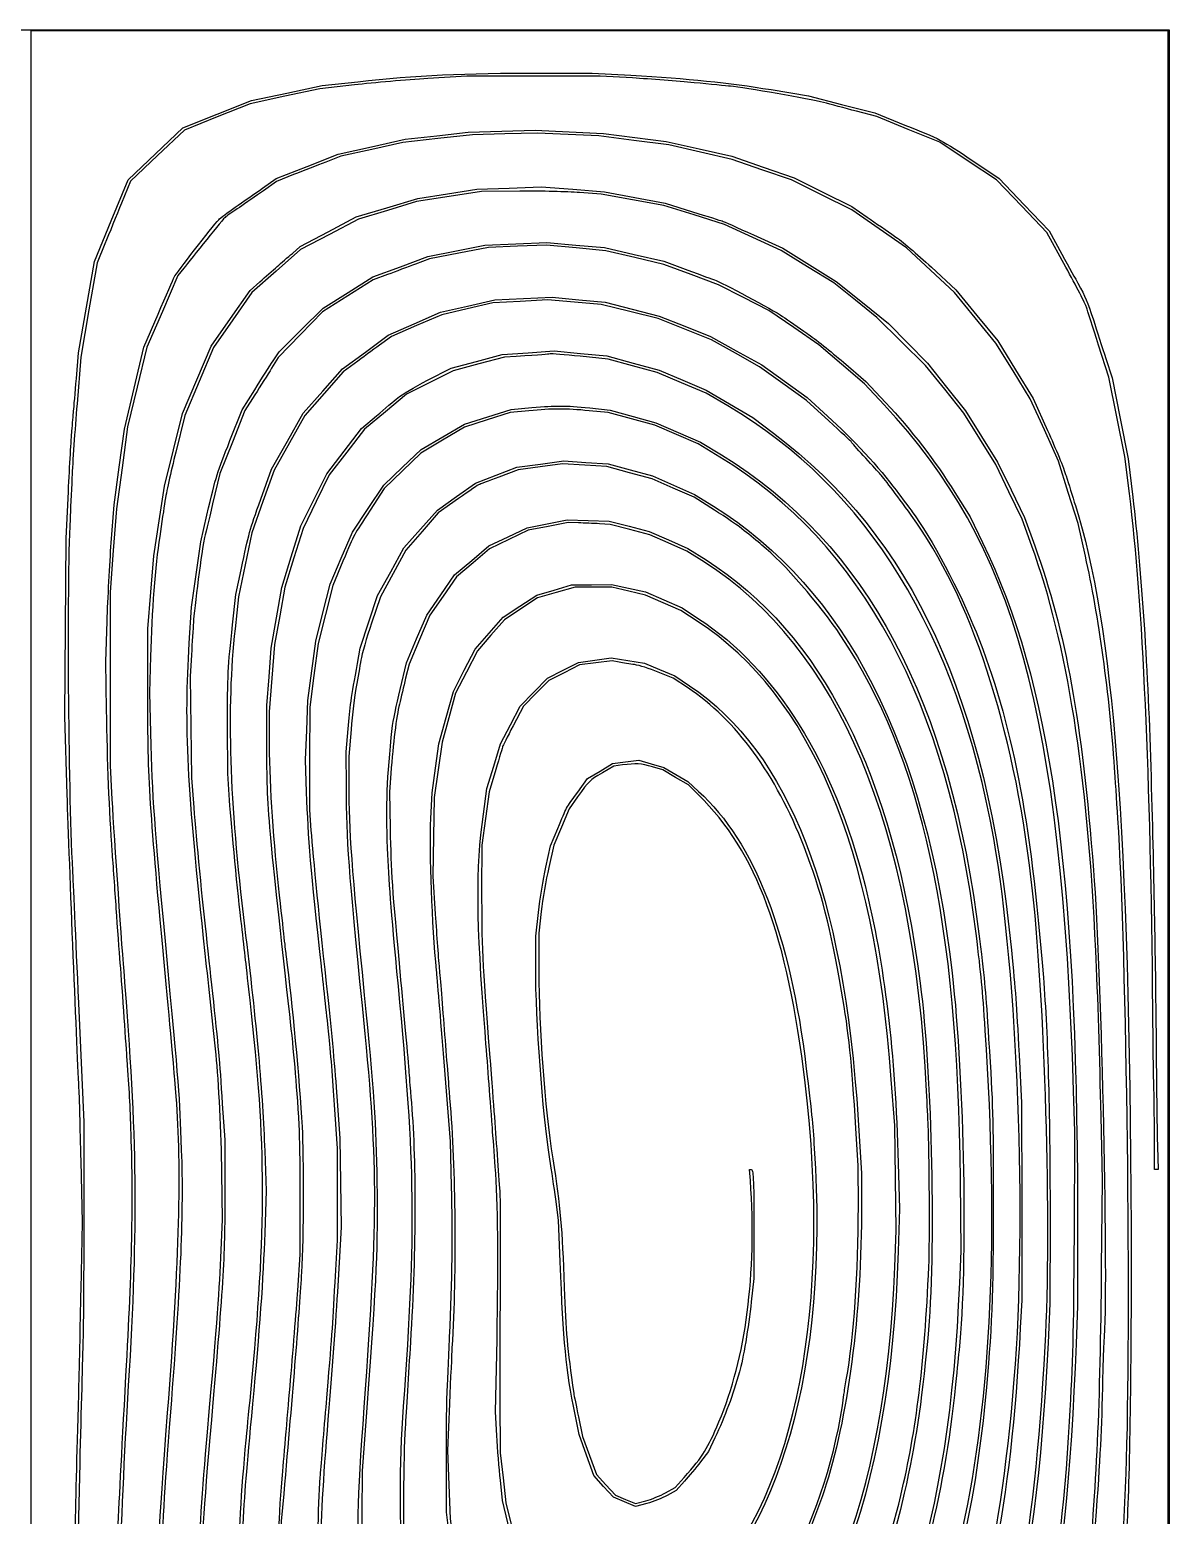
# Model space of a CAD drawing. Header units: millimetres. Extents: x 0 to 590, y -1 to 589.
# Drawn here: x 295.1 to 590.1, y 204.7 to 589.2 of the extents above; entities that cross this region are included whole.
import ezdxf

# ---------------------------------------------------------------- set-up
doc = ezdxf.new("R2010")
doc.units = ezdxf.units.MM
doc.layers.add('Image', color=7, linetype='CONTINUOUS')

msp = doc.modelspace()

# ---------------------------------------------------------------- linework, layer by layer
at = {"layer": 'Image', "color": 7}
for points in [[(0.145482, 294.206687), (0.145482, 589.206674), (295.145481, 589.206674), (590.145441, 589.206674), (590.145441, 294.206687), (590.145441, -0.7933), (295.145481, -0.7933), (0.145482, -0.7933)], [(589.850458, 294.206687), (589.850458, 588.911664), (442.645475, 588.911664), (295.440465, 588.911664), (295.440465, 294.206687), (295.440465, -0.49829), (442.645475, -0.49829), (589.850458, -0.49829)]]:
    msp.add_lwpolyline(points, close=True, dxfattribs=at)
for points in [[(451.200459, 576.71313), (442.792953, 577.21597), (425.535453, 577.199036), (408.277952, 577.182103), (398.247969, 576.564302)], [(427.305462, 577.998898), (440.72796, 577.998898), (450.75797, 577.420678)], [(307.237495, 498.936689), (307.816139, 505.574185), (309.861394, 517.374178), (311.906623, 529.174174), (316.264946, 539.754941), (320.623268, 550.335707), (327.723124, 557.067289), (334.822979, 563.798871), (343.672974, 567.340663), (352.522969, 570.882428), (361.667974, 572.811505), (370.812979, 574.740556), (380.105463, 575.757561)], [(379.220459, 574.926849), (370.222959, 573.907198), (361.225458, 571.984524), (352.227958, 570.061849), (343.704856, 566.632876), (335.181754, 563.203903), (328.217365, 556.618821), (321.252977, 550.033738), (318.925146, 544.324295)], [(487.042954, 573.701643), (496.777954, 572.116736), (505.332964, 569.892807), (513.887949, 567.668878), (521.70546, 564.54452)], [(563.350215, 527.779264), (558.443093, 536.708793), (551.948023, 543.540811), (545.452952, 550.372802), (538.077956, 555.225763), (530.70296, 560.07875), (522.55509, 563.413479), (514.407247, 566.748234), (509.132593, 568.122163)], [(355.389465, 548.178824), (358.971552, 550.663473), (366.97578, 553.826937), (374.980008, 556.990375), (383.663977, 558.915774), (392.347946, 560.841174), (400.515633, 561.763008), (408.683294, 562.684843), (417.330618, 562.938023), (425.977942, 563.191203), (434.827937, 562.77078), (443.677932, 562.35033), (451.790427, 561.297051), (459.902922, 560.243797), (468.421897, 558.339962), (476.940871, 556.436152), (484.973542, 553.668611), (493.006239, 550.901069), (500.497069, 547.154913), (507.987926, 543.408757), (511.902145, 540.716463)], [(568.436406, 452.951395), (566.536327, 461.393066), (564.008895, 469.461021), (561.481463, 477.528977), (557.810157, 485.615934), (554.138852, 493.702887), (549.707134, 500.911883), (545.275416, 508.120879), (539.90665, 514.674238), (534.537884, 521.227596), (528.342877, 526.992605), (522.14787, 532.757638), (515.037775, 537.654493), (507.927654, 542.551375), (500.152, 546.441411), (492.376345, 550.331448), (484.694618, 552.973762), (477.012891, 555.616076), (468.817899, 557.503852), (460.622906, 559.391627), (451.560398, 560.562779), (442.49789, 561.733957), (434.532873, 562.083498), (426.567883, 562.433039), (418.160378, 562.22759), (409.752872, 562.022141), (400.755372, 561.015217), (391.757898, 560.008318), (383.707633, 558.234393), (375.657394, 556.460494), (371.760135, 554.954777)], [(539.576741, 555.074739), (546.090545, 550.709749), (552.556749, 543.91427), (559.022954, 537.118765), (562.352339, 531.081767)], [(363.465236, 551.693734), (359.067596, 549.938435), (355.647751, 547.545703)], [(421.995301, 547.404415), (412.112797, 547.343958), (403.705317, 546.03046), (395.297812, 544.716936), (387.775311, 542.440858), (380.25281, 540.164754), (372.730309, 536.22233), (365.207808, 532.279906), (358.943692, 526.744902), (352.679549, 521.209869), (347.72057, 514.095276), (342.76159, 506.980657), (339.028214, 498.16527), (335.294837, 489.349882), (332.958619, 479.90988)], [(363.136041, 531.329655), (365.194156, 533.11628), (372.435537, 536.933239), (379.676918, 540.750171), (387.634923, 543.142242), (395.592928, 545.534314), (403.262934, 546.730812), (410.93294, 547.927338), (419.23657, 548.225258), (427.540227, 548.523206), (435.756571, 547.906383), (443.972942, 547.289586), (451.790427, 545.809798), (459.607938, 544.330036), (466.687923, 542.101768)], [(554.560095, 455.572384), (552.044675, 462.504882), (548.649647, 469.584881), (545.254646, 476.664882), (541.109816, 483.302381), (536.964986, 489.939877), (532.011378, 496.134884), (527.057769, 502.329891), (520.767777, 508.54408), (514.477811, 514.758269), (508.872798, 519.206391), (503.267786, 523.654513), (496.482811, 527.856708), (489.69781, 532.0589), (482.336837, 535.422574), (474.975864, 538.786275), (467.14433, 541.25452), (459.312795, 543.722765), (451.2003, 545.202103), (443.087805, 546.681441), (437.482792, 547.073157)], [(482.512044, 536.097923), (490.076137, 532.64511), (497.013248, 528.323248), (503.950331, 524.001408), (510.689136, 518.580493), (517.427942, 513.159577), (522.493019, 508.039387), (527.558123, 502.919171), (532.463551, 496.72419), (537.368952, 490.529183), (541.537277, 483.891677), (545.705576, 477.254178), (549.185587, 470.096844), (552.665573, 462.939511), (555.29778, 455.641845)], [(314.58799, 533.747364), (312.578612, 528.879851), (310.486287, 516.675096), (308.393962, 504.470343), (307.393969, 492.33761)], [(358.148381, 503.500381), (359.694315, 505.869169), (365.401086, 511.510932), (371.107857, 517.152695), (377.554483, 521.182114), (384.001109, 525.211536), (391.124486, 527.867635), (398.247863, 530.523761), (405.622859, 532.000321), (412.997854, 533.476881), (421.00867, 533.816024), (429.019512, 534.15514), (436.496188, 533.484342), (443.972863, 532.813518), (451.6203, 531.049885), (459.267737, 529.286251), (465.485286, 526.982101)], [(516.311426, 492.127505), (511.232961, 497.560168), (505.332964, 502.618948), (499.432968, 507.677755), (492.94295, 512.110743), (486.45296, 516.543757), (479.962969, 519.87547), (473.472951, 523.207182), (466.392966, 525.838281), (459.312954, 528.46935), (451.790453, 530.238646), (444.267952, 532.007941), (436.597973, 532.743324), (428.927967, 533.47868), (421.405466, 533.148877), (413.882965, 532.819074), (406.257488, 531.34717), (398.631985, 529.875293), (395.047489, 528.545762)], [(335.071053, 527.525608), (333.505566, 525.581503), (329.478713, 516.315607), (325.451887, 507.049713), (322.971207, 496.724719), (320.490527, 486.399723), (319.041827, 475.779721), (317.593154, 465.159722), (316.783344, 454.392223), (315.973507, 443.624724), (315.958161, 421.204726), (315.942816, 398.784729), (316.320852, 391.704728)], [(528.574599, 527.733676), (534.928038, 521.872756), (540.337974, 515.259178), (545.747936, 508.645574), (550.326868, 501.209724), (554.905826, 493.773901), (558.631847, 485.514033)], [(325.722715, 418.991683), (325.767509, 434.184179), (326.523556, 443.624179), (327.279629, 453.064179), (328.641069, 462.061679), (330.002536, 471.059179), (332.347617, 480.452953), (334.692672, 489.846743), (338.390832, 498.554022), (342.088993, 507.261301), (347.158462, 514.501729), (352.227932, 521.742158), (354.741976, 523.983179)], [(387.773564, 525.82529), (384.084162, 524.434349), (377.499132, 520.32198), (370.914103, 516.209615), (365.208469, 510.284245), (359.502836, 504.358874), (357.762089, 501.574373)], [(354.956262, 467.666678), (357.749257, 475.484176), (361.847785, 482.711677), (365.946313, 489.939189), (371.043299, 495.687341), (376.140285, 501.43552), (382.031577, 505.776459), (387.922869, 510.117398), (394.70787, 513.089172), (401.492872, 516.060972), (408.511209, 517.680513), (415.529546, 519.30008), (422.966216, 519.639673), (430.40286, 519.979239), (437.27655, 519.323284), (444.150266, 518.667356), (451.138494, 516.885149), (458.126721, 515.102942), (464.767287, 512.461501), (471.407852, 509.82006), (478.045348, 506.135816), (484.682844, 502.451546), (490.524474, 498.231918), (496.36613, 494.01229), (501.701452, 489.191688)], [(501.991383, 487.964479), (496.187959, 493.227087), (490.140457, 497.600199), (484.092956, 501.973312), (477.85379, 505.450942), (471.614624, 508.928546), (464.726303, 511.712598), (457.837955, 514.496649), (450.462959, 516.286582), (443.087964, 518.076488), (436.155457, 518.680082), (429.222951, 519.283703), (422.142965, 518.884446), (415.062954, 518.48519), (408.425457, 516.965794), (401.787961, 515.446424), (395.29797, 512.616494), (388.807953, 509.78659), (386.30047, 507.986391)], [(316.251637, 456.396688), (316.972918, 466.219193), (318.30909, 476.014184), (319.645236, 485.809175), (322.165577, 496.42918), (324.685919, 507.049184), (328.37466, 515.604169)], [(579.836296, 469.142249), (578.655408, 478.729748), (576.58716, 489.004919), (574.518938, 499.280065), (571.838656, 507.589913)], [(421.110455, 504.665844), (418.012952, 504.4818), (411.3817, 502.709647), (404.750448, 500.937468), (398.696702, 497.8964), (392.642956, 494.855332), (387.222067, 490.332598), (381.801178, 485.809863), (377.234073, 479.909864), (372.666941, 474.009865), (369.282153, 467.077366), (365.897365, 460.144865), (363.543235, 452.526947), (361.189131, 444.90903), (359.859362, 437.481948), (358.529593, 430.054869), (357.821038, 421.352369), (357.112458, 412.649869), (357.112458, 406.15987)], [(398.155021, 498.461153), (404.256974, 501.6184), (410.840018, 503.362639), (417.423063, 505.106904), (424.146549, 505.598844), (430.870061, 506.090784), (437.716552, 505.433824), (444.563069, 504.776863), (451.34807, 502.933829), (458.133071, 501.090794), (464.180573, 498.505894), (470.228075, 495.921021), (476.275577, 492.360126), (482.323052, 488.799234), (487.666683, 484.788431)], [(475.832955, 491.859138), (470.227969, 495.1532), (463.892786, 497.825042), (457.557629, 500.49691), (451.207788, 502.22964), (444.857973, 503.962343), (437.659957, 504.689365)], [(573.721537, 504.099742), (575.3383, 499.08475), (577.41774, 488.612248), (579.497153, 478.139749), (580.679444, 468.257249)], [(380.060087, 503.434844), (376.327213, 500.683495), (371.367705, 495.027047), (366.40817, 489.370626), (362.40259, 482.27526), (358.39701, 475.179905), (355.53144, 467.072387), (352.665844, 458.964866), (350.925468, 450.704868), (349.185065, 442.444867), (348.293313, 434.184867)], [(505.786963, 503.145072), (511.551096, 498.199189), (516.701978, 492.721944)], [(353.445862, 494.721691), (350.870355, 490.653511), (347.613043, 482.479185), (344.355705, 474.304865), (342.492086, 466.487367)], [(346.992913, 482.859177), (350.181909, 490.824167), (353.392152, 495.97788)], [(356.509552, 405.505264), (356.505583, 414.291344), (357.096477, 421.730263), (357.687397, 429.169179), (359.046324, 436.98668), (360.40525, 444.804181), (362.859128, 452.802829), (365.31298, 460.801476), (368.693588, 467.552828), (372.074195, 474.304177), (376.564465, 480.148614), (381.054709, 485.99305), (384.931384, 489.293606)], [(366.820602, 391.851683), (366.522337, 400.259183), (366.841531, 407.907327), (367.160724, 415.555473), (368.174449, 423.247326), (369.188147, 430.939181), (371.062905, 438.314179), (372.937663, 445.68918), (375.805482, 452.437635), (378.6733, 459.186089), (382.746666, 465.270133), (386.820006, 471.354179), (391.648996, 475.946922), (396.477959, 480.539668), (402.082972, 483.813233), (407.687958, 487.086801), (413.73546, 489.008014), (419.782961, 490.929233), (425.092964, 491.394424)], [(424.356046, 490.584296), (419.488533, 490.112914), (413.588537, 488.222329), (407.68854, 486.331743), (402.043549, 482.973287), (396.398558, 479.61483), (391.671962, 475.028423), (386.945339, 470.442014), (383.278373, 464.850924)], [(473.768544, 478.608754), (468.163531, 481.999205), (462.558545, 484.423264), (456.953532, 486.847326), (450.906031, 488.486187), (444.858555, 490.125059), (439.991042, 490.590381)], [(440.137965, 491.301476), (445.447968, 490.772864), (451.347964, 489.110117), (457.247961, 487.447385), (463.027492, 484.960728), (468.807024, 482.474073), (474.237491, 479.141964)], [(379.997487, 425.186682), (380.724403, 429.169179), (382.965159, 435.954181), (385.205942, 442.739179), (388.611976, 448.915083), (392.017984, 455.090987), (396.343789, 459.977582), (400.66962, 464.864177), (405.62815, 468.356267), (410.586706, 471.848354), (415.922241, 473.905754), (421.257775, 475.963157), (427.340149, 476.797234), (433.422523, 477.63131), (439.140142, 477.218927), (444.857788, 476.806542), (450.610279, 475.284164), (456.362771, 473.761789), (461.820278, 471.33856), (467.277786, 468.915331), (472.145272, 465.882561)], [(472.382577, 464.893554), (467.109934, 468.205359), (461.70574, 470.587395), (456.301546, 472.969431), (450.432559, 474.556883), (444.563545, 476.144338), (438.811054, 476.507037), (433.058536, 476.869736), (427.323163, 476.089471), (421.587764, 475.309207), (416.627223, 473.405768)], [(304.855134, 391.287416), (304.232066, 411.469182), (304.394415, 434.479182), (304.556763, 457.489179), (305.160383, 469.694786)], [(534.638082, 469.436677), (538.58667, 463.094178), (541.824456, 456.456679)], [(406.114349, 467.842139), (400.903539, 464.181949), (396.697061, 459.360891), (392.490583, 454.539831), (389.203373, 448.498314), (385.916137, 442.456795), (383.636778, 435.632048)], [(336.458236, 430.411964), (337.061142, 439.789181), (338.231633, 448.238912), (339.402123, 456.688645), (341.027432, 463.578911)], [(391.011006, 418.402342), (392.691983, 425.334843), (395.302521, 431.529842), (397.913086, 437.724841), (401.530601, 442.913143), (405.14809, 448.101447), (409.583248, 451.846868), (414.018405, 455.592288), (418.966616, 457.937727), (423.914853, 460.283165), (429.076266, 461.339427), (434.237704, 462.395689), (439.695185, 462.198437), (445.152693, 462.001182), (450.31519, 460.676416), (455.477687, 459.35165), (460.492705, 457.15111), (465.507697, 454.95057), (470.227704, 451.960181)], [(437.188523, 461.589905), (434.533508, 461.70224), (429.371011, 460.673331), (424.208514, 459.644422), (419.209662, 457.266714), (414.21081, 454.889005), (409.917178, 451.227756), (405.62352, 447.566505), (402.155044, 442.604782), (398.686542, 437.643058), (396.015071, 431.341446), (393.343573, 425.039835), (392.465844, 421.352335)], [(469.786009, 451.379809), (465.213506, 454.272557), (460.432274, 456.391579), (455.651015, 458.510597), (450.512463, 459.849474), (445.373911, 461.18835), (442.608724, 461.332961)], [(376.229529, 451.623644), (373.596528, 445.394834), (371.705445, 437.872333), (369.814363, 430.349835), (368.722798, 422.089834), (367.631259, 413.829837), (367.599906, 400.554836), (367.568553, 387.279836), (367.955797, 381.969837)], [(347.667071, 435.216681), (348.537656, 443.034179), (349.874913, 449.376678)], [(398.982055, 385.067345), (399.288628, 391.704844), (400.191598, 398.047343), (401.094568, 404.389845), (402.959669, 411.174843), (404.824796, 417.959842), (407.651551, 423.417341), (410.478307, 428.874841), (414.098045, 433.004841), (417.717783, 437.134841), (422.061844, 440.00085), (426.405932, 442.866857), (430.91176, 444.192512), (435.417587, 445.518167), (440.580084, 445.562194), (445.742581, 445.60622), (450.167579, 444.654593), (454.592602, 443.702969), (459.312584, 441.626876), (464.032592, 439.550784), (468.305401, 436.759847)], [(468.162949, 435.991114), (463.737952, 438.918752), (459.165449, 440.899838), (454.592973, 442.880925), (450.212346, 443.916633), (445.831746, 444.952342), (441.074088, 444.952342), (436.316456, 444.952342), (431.442699, 443.562806), (426.568942, 442.173273), (422.290947, 439.321268), (418.012952, 436.469264), (414.542015, 432.465059), (411.071053, 428.460855), (408.235434, 422.960811), (405.399815, 417.460769), (403.65928, 411.128967), (401.918718, 404.797165), (400.881367, 397.661006), (399.843988, 390.524845), (399.67193, 380.347345), (399.499871, 370.169846), (400.136247, 360.287347)], [(315.025955, 413.190307), (314.831486, 425.629181), (315.180921, 436.101681)], [(326.401609, 426.957384), (326.129697, 417.664885), (326.415738, 407.192385)], [(337.002855, 427.399868), (336.662362, 421.794869), (336.837305, 408.667371), (337.012247, 395.539871), (337.598696, 387.86987)], [(412.584469, 386.207451), (413.48273, 392.805053), (415.259513, 398.597449), (417.036295, 404.389845), (419.574285, 409.257344), (422.112247, 414.124844), (425.667612, 417.766045), (429.222951, 421.407249), (433.222286, 423.418244), (437.221596, 425.429238), (441.425322, 426.015809), (445.629075, 426.60238), (449.963505, 425.913672), (454.297962, 425.224967), (458.219669, 423.591128), (462.141376, 421.957289), (465.966405, 419.390542)], [(447.739365, 425.524695), (445.90067, 425.84224), (441.691863, 425.317404), (437.483057, 424.792566), (433.500575, 422.798857), (429.518067, 420.805145), (426.246679, 417.464994), (422.975292, 414.124844), (420.272943, 408.999111)], [(465.433481, 418.931318), (461.751592, 421.377796), (457.809036, 422.959996)], [(346.877607, 389.777532), (346.399135, 396.719182), (346.372174, 408.814183)], [(377.128927, 393.180322), (377.102998, 402.324182), (377.574036, 408.224181)], [(378.33466, 408.077335), (377.761361, 401.144836), (377.753688, 393.895631)], [(437.001859, 391.880739), (439.577816, 395.412382), (442.787688, 397.340406), (445.99756, 399.268427), (449.397509, 399.690194), (452.797431, 400.111958), (456.055193, 399.200712), (459.312954, 398.289466), (462.409373, 396.472157), (465.505792, 394.654845), (468.309369, 392.086656)], [(388.637138, 396.719836), (388.290428, 391.999836), (388.458253, 382.559836)], [(415.816011, 397.752343), (414.0614, 391.999844), (413.115753, 385.067345), (412.170132, 378.134847), (412.141583, 366.629846)], [(448.568834, 398.924987), (446.379618, 398.640846), (443.381492, 396.86641)], [(468.355089, 391.095289), (465.653905, 393.730732), (462.335978, 395.682645), (459.018076, 397.634556), (456.334857, 398.430952)], [(436.977121, 390.672345), (434.752451, 387.574844), (432.779347, 382.854847), (430.806244, 378.134847), (429.517088, 372.382345)], [(428.768979, 372.442204), (429.979765, 377.940595), (431.858677, 382.5018)], [(426.125474, 346.598271), (426.125474, 354.564324), (426.841833, 360.754072)], [(427.572718, 361.024846), (426.91753, 355.419847), (426.928114, 345.537347)], [(307.754517, 337.277365), (309.130298, 306.449883), (309.144056, 281.817387)], [(551.269763, 323.854201), (551.929608, 311.464187), (551.936222, 285.946686), (551.942837, 260.429185), (551.564086, 253.201695)], [(404.34037, 289.782351), (404.043931, 301.434839), (402.407536, 322.084853)], [(519.077592, 268.984857), (519.428615, 278.424847), (519.247455, 291.994849), (519.066321, 305.564852), (518.184279, 317.51235)], [(374.665762, 313.087353), (375.398949, 302.319843), (375.568256, 290.814861), (375.737563, 279.309851), (374.967493, 265.592344)], [(565.568455, 276.933046), (565.731835, 304.056198), (565.389491, 314.545551)], [(345.006448, 311.229581), (345.615042, 301.849255), (345.655232, 289.252073)], [(374.207054, 265.081195), (374.795276, 275.928185), (374.791836, 287.796176), (374.788397, 299.664194), (374.066455, 310.944149)], [(572.621162, 268.837405), (572.814546, 291.404908), (572.475164, 308.072414)], [(509.648821, 284.633877), (509.634798, 295.267877), (509.032765, 304.841375)], [(509.605615, 307.039851), (510.492816, 293.174865), (510.492816, 285.357353)], [(587.083524, 300.181031), (587.260345, 294.207269), (586.785392, 294.207269), (586.310438, 294.207269), (586.297738, 303.278535)], [(308.445027, 263.231705), (308.783588, 280.489179), (308.433888, 296.419185)], [(355.9725, 299.024802), (356.317305, 288.649722), (355.970966, 277.784793)], [(344.736837, 273.363553), (345.085346, 281.282902), (344.91215, 293.276041)], [(481.700117, 291.337307), (481.498372, 294.207348), (481.831297, 294.207348)], [(519.976726, 295.829852), (520.297401, 284.029859), (519.95249, 272.967366)], [(535.894244, 264.854844), (536.235847, 273.114844), (536.07641, 291.55236)], [(364.528755, 262.933704), (365.18127, 272.229205), (365.177831, 287.421685)], [(432.456027, 270.312351), (432.026052, 281.079861), (431.308978, 286.537342)], [(566.371465, 283.881693), (566.397924, 258.954186), (566.019728, 249.071681)], [(482.606579, 279.309851), (482.617957, 266.034859), (481.943613, 259.987357)], [(559.271901, 280.489179), (559.225943, 259.54418), (558.747258, 249.366692)], [(416.079853, 225.324851), (415.753807, 231.519858), (416.115493, 250.252358)], [(416.86855, 234.617362), (416.902072, 220.899854), (417.667776, 214.409863), (418.433507, 207.919845), (419.781162, 202.314859), (421.128817, 196.709847), (423.337109, 191.54735), (425.545428, 186.384853), (428.529398, 182.849411), (431.513396, 179.313969), (434.994942, 177.216352), (438.476514, 175.118762), (442.32181, 174.453494), (446.167079, 173.788252), (449.870425, 174.413912), (453.573745, 175.039599), (457.133052, 176.616965), (460.692359, 178.194305), (464.235474, 180.795821), (467.778615, 183.397336), (470.821562, 186.661104)], [(382.436178, 232.552368), (381.246929, 216.179846), (381.080188, 204.822368), (380.913448, 193.464864)], [(403.809219, 233.584852), (403.302727, 221.489848), (403.637928, 212.639853), (403.973102, 203.789858), (404.740288, 198.037367)], [(454.887957, 207.779643), (451.937959, 206.972531), (449.084613, 208.183688), (446.231267, 209.394845), (443.721376, 212.197364), (441.211486, 214.999857), (439.289394, 220.309859), (437.367302, 225.619862), (436.332437, 230.782359)], [(437.188152, 230.224008), (438.261779, 225.093156), (440.061369, 220.193998), (441.860959, 215.294868), (444.316953, 212.607071), (446.772922, 209.919275), (449.38629, 208.823371), (451.999633, 207.727493), (454.623797, 208.455389)], [(472.506137, 224.734857), (470.849528, 221.194864), (468.795779, 218.53985)], [(308.096994, 218.244892), (307.480541, 193.759875), (307.633179, 170.897388)], [(467.000158, 160.556837), (463.182724, 157.860759), (458.932007, 155.831299), (454.681291, 153.801866), (449.916939, 152.687044), (445.152587, 151.572248), (440.2851, 151.732903), (435.417587, 151.893558), (431.521756, 153.143106), (427.625926, 154.39268), (423.556766, 157.319078), (419.487581, 160.245475), (416.175685, 164.51204), (412.86379, 168.778578), (410.344718, 174.154938), (407.825673, 179.531271), (406.339615, 185.613063), (404.853583, 191.694855), (403.944633, 198.627361), (403.035683, 205.559868), (403.001631, 218.097361)], [(425.979873, 184.666463), (424.967842, 185.794858), (422.631836, 191.399871), (420.29583, 197.004857), (418.935527, 202.757348), (417.575225, 208.509866), (416.990549, 213.819868)], [(459.759571, 210.529907), (462.271181, 211.87653), (464.524955, 214.470691)], [(464.609542, 213.518323), (462.47708, 211.15181), (460.157504, 209.869295)], [(360.888723, 210.279876), (360.261608, 203.199891), (360.227582, 190.072377), (360.193557, 176.94489), (360.733307, 170.454899), (361.273083, 163.964882), (362.719243, 155.852386), (364.165403, 147.739891), (366.346707, 140.659879), (368.527985, 133.579894), (371.760505, 126.930359), (374.992999, 120.280825), (379.314888, 114.521269), (383.636804, 108.761713), (388.832242, 104.355792), (394.027706, 99.949898), (399.907541, 96.898141), (405.787376, 93.846357), (412.195479, 92.134053), (418.603555, 90.421723), (425.047429, 90.059694)]]:
    msp.add_lwpolyline(points, dxfattribs=at)
for points in [[(380.105463, 575.757561), (395.027169, 577.390648), (407.853481, 577.999718), (427.305462, 577.998898)], [(450.75797, 577.420678), (465.70714, 576.558878), (475.927253, 575.511366), (487.042954, 573.701643)], [(398.247969, 576.564302), (392.731459, 576.224498), (384.169093, 575.487633), (379.220459, 574.926849)], [(467.130466, 575.479458), (462.993097, 575.881413), (455.824582, 576.436588), (451.200459, 576.71313)], [(476.570455, 574.577255), (475.515826, 574.6715), (471.267834, 575.077476), (467.130466, 575.479458)], [(500.612957, 570.353711), (497.27799, 571.235091), (479.994401, 574.271317), (476.570455, 574.577255)], [(509.132593, 568.122163), (506.231542, 568.877813), (502.397703, 569.882012), (500.612957, 570.353711)], [(521.70546, 564.54452), (530.854408, 560.888005), (531.080679, 560.768122), (539.576741, 555.074739)], [(371.760135, 554.954777), (369.616639, 554.126631), (365.883951, 552.659172), (363.465236, 551.693734)], [(348.330143, 543.283265), (350.242605, 544.609251), (353.419298, 546.812278), (355.389465, 548.178824)], [(355.647751, 547.545703), (353.766828, 546.229692), (350.966769, 544.287809), (349.425386, 543.230401)], [(437.482792, 547.073157), (434.151318, 547.30599), (427.869236, 547.440345), (421.995301, 547.404415)], [(318.925146, 544.324295), (317.644854, 541.184087), (315.693128, 536.424472), (314.58799, 533.747364)], [(344.087126, 540.038256), (344.508317, 540.497017), (346.417682, 541.957253), (348.330143, 543.283265)], [(349.425386, 543.230401), (347.884003, 542.173021), (346.321903, 541.100162), (345.954026, 540.846294)], [(332.568385, 525.191666), (333.033232, 526.142102), (342.3286, 538.122964), (344.087126, 540.038256)], [(345.954026, 540.846294), (345.58615, 540.592426), (343.339229, 537.928839), (340.960863, 534.927221)], [(466.687923, 542.101768), (470.581929, 540.876245), (474.033445, 539.800899), (474.35793, 539.712131)], [(474.35793, 539.712131), (474.682441, 539.623363), (478.351788, 537.99697), (482.512044, 536.097923)], [(511.902145, 540.716463), (514.05498, 539.235696), (517.257444, 537.027536), (519.018775, 535.809395)], [(340.960863, 534.927221), (338.582497, 531.925602), (335.932086, 528.594869), (335.071053, 527.525608)], [(519.018775, 535.809395), (520.924648, 534.491267), (524.793333, 531.221811), (528.574599, 527.733676)], [(359.166974, 527.883616), (360.218005, 528.796296), (362.004101, 530.347019), (363.136041, 531.329655)], [(562.352339, 531.081767), (564.183493, 527.761405), (566.051002, 524.381009), (566.502355, 523.569741)], [(354.741976, 523.983179), (356.124689, 525.215716), (358.115943, 526.970909), (359.166974, 527.883616)], [(395.047489, 528.545762), (393.076, 527.814507), (389.802733, 526.590306), (387.773564, 525.82529)], [(465.485286, 526.982101), (468.904947, 525.714826), (472.026024, 524.577727), (472.420994, 524.455172)], [(568.707868, 517.37476), (568.460086, 518.185999), (566.04915, 522.868039), (563.350215, 527.779264)], [(328.37466, 515.604169), (330.403459, 520.309413), (332.290626, 524.62379), (332.568385, 525.191666)], [(472.420994, 524.455172), (474.057231, 523.947566), (487.53074, 516.714493), (489.988931, 515.02407)], [(566.502355, 523.569741), (568.481173, 520.013106), (568.965255, 518.867195), (570.49034, 514.129752)], [(571.838656, 507.589913), (570.364504, 512.160326), (568.955651, 516.563495), (568.707868, 517.37476)], [(489.988931, 515.02407), (491.451336, 514.018415), (494.307222, 512.047057), (496.335359, 510.643284)], [(570.49034, 514.129752), (571.378255, 511.371497), (572.832299, 506.857996), (573.721537, 504.099742)], [(386.30047, 507.986391), (384.92133, 506.996294), (382.113175, 504.948102), (380.060087, 503.434844)], [(496.335359, 510.643284), (498.363469, 509.239511), (502.616699, 505.865306), (505.786963, 503.145072)], [(429.842472, 505.290287), (429.243085, 505.168288), (427.652543, 505.054543), (421.110455, 504.665844)], [(437.659957, 504.689365), (433.701076, 505.08923), (430.183203, 505.359661), (429.842472, 505.290287)], [(353.392152, 495.97788), (355.157822, 498.812441), (357.298116, 502.197546), (358.148381, 503.500381)], [(357.762089, 501.574373), (356.804694, 500.042885), (354.862388, 496.959193), (353.445862, 494.721691)], [(306.507774, 490.529183), (306.59088, 491.502665), (306.919254, 495.286048), (307.237495, 498.936689)], [(390.430563, 493.949055), (391.352266, 494.718728), (394.688635, 496.667596), (398.155021, 498.461153)], [(307.393969, 492.33761), (306.84398, 485.664591), (306.25261, 477.085231), (306.079837, 473.272355)], [(384.931384, 489.293606), (387.063555, 491.108912), (389.538203, 493.203856), (390.430563, 493.949055)], [(516.701978, 492.721944), (523.345692, 485.657257), (529.572316, 477.573662), (534.638082, 469.436677)], [(306.060364, 485.329785), (306.223347, 487.215949), (306.424668, 489.555675), (306.507774, 490.529183)], [(439.991042, 490.590381), (433.847259, 491.177703), (430.469958, 491.176407), (424.356046, 490.584296)], [(425.092964, 491.394424), (431.702493, 491.973464), (433.499173, 491.962378), (440.137965, 491.301476)], [(544.694973, 379.904872), (535.242787, 432.954388), (512.1331, 470.525578), (475.832955, 491.859138)], [(501.701452, 489.191688), (507.951863, 483.544257), (515.262644, 475.642072), (519.432107, 470.026677)], [(565.389491, 314.545551), (562.180756, 412.861578), (550.332053, 455.734219), (516.311426, 492.127505)], [(305.160383, 469.694786), (305.492383, 476.407868), (305.89738, 483.443618), (306.060364, 485.329785)], [(487.666683, 484.788431), (523.814745, 457.65644), (542.824951, 416.374617), (549.278721, 350.994185)], [(507.891379, 482.443464), (507.838251, 482.585585), (505.183263, 485.070041), (501.991383, 487.964479)], [(558.631847, 485.514033), (560.739253, 480.84233), (562.827848, 475.716372), (563.439723, 473.714177)], [(341.027432, 463.578911), (343.510149, 474.104062), (343.586905, 474.352138), (346.992913, 482.859177)], [(510.937951, 478.987564), (509.315446, 480.746188), (507.944481, 482.301346), (507.891379, 482.443464)], [(332.958619, 479.90988), (331.67367, 474.717882), (330.41047, 469.009632), (330.151469, 467.224882)], [(540.133689, 355.272373), (532.802059, 415.110121), (510.633574, 456.309206), (473.768544, 478.608754)], [(474.237491, 479.141964), (511.93924, 456.00834), (533.527625, 415.5302), (541.009777, 353.944186)], [(515.089845, 474.457463), (514.42881, 475.190393), (512.560455, 477.228937), (510.937951, 478.987564)], [(306.079837, 473.272355), (305.907038, 469.459479), (305.684867, 464.614106), (305.586098, 462.504856)], [(416.627223, 473.405768), (413.898946, 472.358878), (411.589848, 471.502332), (411.495921, 471.502332)], [(523.363419, 463.537366), (519.247851, 469.189355), (516.131563, 473.302478), (515.089845, 474.457463)], [(563.439723, 473.714177), (564.034745, 471.767177), (565.113821, 468.327784), (565.837695, 466.071084)], [(411.495921, 471.502332), (411.401993, 471.502332), (408.980289, 469.855245), (406.114349, 467.842139)], [(519.432107, 470.026677), (521.058475, 467.836302), (522.936487, 465.314053), (523.605433, 464.421677)], [(585.875543, 335.507258), (585.329178, 396.586004), (583.33332, 440.750076), (579.836296, 469.142249)], [(330.151469, 467.224882), (329.892469, 465.440133), (329.282763, 461.324883), (328.796565, 458.079882)], [(342.492086, 466.487367), (341.46709, 462.187742), (340.486438, 458.072492), (340.312872, 457.342367)], [(349.874913, 449.376678), (351.94877, 459.212921), (351.993643, 459.374414), (354.956262, 467.666678)], [(472.145272, 465.882561), (506.52142, 444.463985), (527.250703, 403.9366), (533.927093, 345.094186)], [(565.837695, 466.071084), (575.694932, 435.340686), (579.838889, 381.514282), (580.238727, 279.01418)], [(580.679444, 468.257249), (582.981451, 449.014842), (584.66174, 423.325674), (585.416438, 395.834754)], [(305.586098, 462.504856), (304.718027, 443.965491), (305.05455, 395.022806), (306.211864, 371.497361)], [(383.278373, 464.850924), (378.83795, 458.080528), (379.423156, 459.178713), (376.229529, 451.623644)], [(442.608724, 461.332961), (441.087846, 461.412497), (438.648758, 461.528123), (437.188523, 461.589905)], [(480.136879, 459.532598), (478.771947, 460.65963), (475.282516, 463.072059), (472.382577, 464.893554)], [(554.425343, 369.264267), (549.720866, 409.201988), (538.805296, 442.330806), (523.363419, 463.537366)], [(523.605433, 464.421677), (528.348804, 458.094159), (536.085458, 443.54274), (540.127604, 433.346167)], [(328.796565, 458.079882), (327.652559, 450.444375), (326.742975, 438.62434), (326.401609, 426.957384)], [(484.683532, 455.812993), (483.547782, 456.731743), (481.501785, 458.405566), (480.136879, 459.532598)], [(315.180921, 436.101681), (315.373115, 441.861554), (315.854921, 450.994309), (316.251637, 456.396688)], [(340.312872, 457.342367), (339.821699, 455.276299), (337.694581, 438.937548), (337.509267, 435.807369)], [(505.118996, 432.374231), (499.59693, 440.643187), (490.40893, 451.181509), (484.683532, 455.812993)], [(541.824456, 456.456679), (559.367389, 420.493638), (566.278358, 371.906907), (566.371465, 283.881693)], [(571.12018, 350.847389), (568.967557, 397.24968), (563.750053, 430.244756), (554.560095, 455.572384)], [(555.29778, 455.641845), (563.41562, 433.135395), (567.568361, 410.232802), (570.52836, 371.644184)], [(527.30489, 314.487237), (524.040143, 383.01484), (504.557973, 429.381677), (469.786009, 451.379809)], [(470.227704, 451.960181), (500.237222, 432.947427), (518.661085, 396.551664), (525.667807, 342.439849)], [(575.973327, 398.153663), (574.745792, 416.72351), (571.847255, 437.797512), (568.436406, 452.951395)], [(337.509267, 435.807369), (337.418012, 434.265994), (337.190127, 430.482619), (337.002855, 427.399868)], [(346.372174, 408.814183), (346.342064, 422.319506), (346.429615, 424.104867), (347.667071, 435.216681)], [(383.636778, 435.632048), (382.383129, 431.878439), (381.142709, 427.561373), (380.880296, 426.038569)], [(518.184279, 317.51235), (513.718192, 378.000804), (497.402582, 416.64581), (468.162949, 435.991114)], [(468.305401, 436.759847), (488.363939, 423.657872), (503.330042, 399.657071), (511.376497, 367.68775)], [(348.293313, 434.184867), (346.046234, 413.370708), (346.808419, 389.544685), (350.756399, 357.189875)], [(536.07641, 291.55236), (535.499671, 358.252664), (526.117811, 400.929751), (505.118996, 432.374231)], [(540.127604, 433.346167), (549.542246, 409.597106), (554.251194, 385.422927), (557.548326, 343.914187)], [(340.581424, 350.109186), (335.911713, 393.07473), (335.088515, 409.107299), (336.458236, 430.411964)], [(377.574036, 408.224181), (378.024224, 413.863198), (378.361383, 416.222921), (379.997487, 425.186682)], [(380.880296, 426.038569), (380.617882, 424.515764), (380.066755, 421.411334), (379.655566, 419.139836)], [(451.72227, 424.874674), (450.542969, 425.057536), (448.750655, 425.350046), (447.739365, 425.524695)], [(457.809036, 422.959996), (455.532508, 423.873592), (452.960361, 424.682695), (451.72227, 424.874674)], [(379.655566, 419.139836), (379.244377, 416.868335), (378.649964, 411.890211), (378.33466, 408.077335)], [(392.465844, 421.352335), (391.983085, 419.324211), (391.25601, 416.309824), (390.850087, 414.653699)], [(465.966405, 419.390542), (491.742695, 402.093566), (505.846812, 365.782028), (509.605615, 307.039851)], [(329.937898, 347.896687), (326.029579, 389.808467), (325.655326, 396.121158), (325.722715, 418.991683)], [(388.996389, 408.372342), (389.179904, 410.075968), (390.086473, 414.589468), (391.011006, 418.402342)], [(495.60876, 377.692347), (488.320283, 396.498832), (478.030902, 410.560772), (465.433481, 418.931318)], [(316.517385, 376.511684), (315.77753, 386.66718), (315.23016, 400.128518), (315.025955, 413.190307)], [(390.850087, 414.653699), (390.067343, 411.459982), (389.208876, 404.502983), (388.637138, 396.719836)], [(387.780364, 377.397345), (387.338219, 388.533318), (387.612804, 395.527089), (388.996389, 408.372342)], [(420.272943, 408.999111), (418.78662, 406.17996), (417.570595, 403.79046), (417.570595, 403.689112)], [(326.415738, 407.192385), (326.891485, 389.774095), (327.299102, 383.973629), (330.271643, 352.322391)], [(362.233283, 336.391688), (356.791598, 384.987558), (356.51741, 388.298281), (356.509552, 405.505264)], [(357.112458, 406.15987), (357.112458, 395.434302), (357.97492, 381.355998), (359.473626, 367.662374)], [(417.570595, 403.689112), (417.570621, 403.587766), (416.781052, 400.91622), (415.816011, 397.752343)], [(443.381492, 396.86641), (439.973342, 394.849295), (439.985592, 394.861146), (436.977121, 390.672345)], [(456.334857, 398.430952), (453.464684, 399.282833), (452.029425, 399.374138), (448.568834, 398.924987)], [(576.848145, 385.026163), (576.529348, 389.789951), (576.135701, 395.697327), (575.973327, 398.153663)], [(381.266376, 336.686688), (377.740406, 371.534731), (377.168297, 379.346559), (377.128927, 393.180322)], [(377.753688, 393.895631), (377.740988, 381.745814), (378.41377, 372.587945), (381.762258, 339.34234)], [(585.416438, 395.834754), (586.211087, 366.88882), (586.540705, 349.388654), (586.744355, 325.329756)], [(307.94851, 314.561691), (307.483478, 322.14494), (305.375887, 374.420036), (304.855134, 391.287416)], [(316.320852, 391.704728), (316.721881, 384.194726), (318.736736, 354.698508), (319.474527, 345.537231)], [(350.025091, 357.279026), (349.002688, 365.747547), (347.376797, 382.535185), (346.877607, 389.777532)], [(370.664416, 346.864188), (367.907325, 371.988899), (367.254016, 379.635336), (366.820602, 391.851683)], [(431.858677, 382.5018), (434.179655, 388.13611), (433.904276, 387.633978), (437.001859, 391.880739)], [(468.309369, 392.086656), (482.787343, 378.824277), (491.999737, 355.097492), (496.181292, 320.301694)], [(495.895118, 316.627346), (491.328278, 354.725117), (483.253353, 376.559645), (468.355089, 391.095289)], [(337.598696, 387.86987), (338.211127, 379.860176), (339.788864, 363.760492), (341.024468, 352.912375)], [(400.473723, 345.684847), (399.289686, 357.428675), (398.57592, 376.273609), (398.982055, 385.067345)], [(413.010422, 329.902348), (410.738233, 358.591759), (410.637506, 371.90705), (412.584469, 386.207451)], [(578.9578, 215.589746), (580.372104, 252.557805), (579.151263, 350.608441), (576.848145, 385.026163)], [(367.955797, 381.969837), (368.436148, 375.383082), (370.15041, 358.320548), (372.297795, 338.752341)], [(388.458253, 382.559836), (388.668862, 370.7128), (388.858409, 367.960811), (391.170735, 343.177341)], [(390.578783, 341.702349), (388.576866, 362.853813), (388.133001, 368.515629), (387.780364, 377.397345)], [(505.325794, 340.374848), (502.538277, 356.714802), (500.080324, 366.154381), (495.60876, 377.692347)], [(550.019686, 239.92739), (553.369047, 280.658671), (550.923529, 344.947784), (544.694973, 379.904872)], [(317.560531, 361.761684), (317.229114, 366.54806), (316.75969, 373.185559), (316.517385, 376.511684)], [(306.211864, 371.497361), (306.303648, 369.631488), (306.997835, 354.232489), (307.754517, 337.277365)], [(426.841833, 360.754072), (427.257493, 364.345499), (428.066457, 369.251917), (428.768979, 372.442204)], [(429.517088, 372.382345), (428.773873, 369.065981), (427.950464, 364.256179), (427.572718, 361.024846)], [(558.022909, 248.482375), (559.775271, 279.546124), (558.00915, 338.840219), (554.425343, 369.264267)], [(570.52836, 371.644184), (572.637566, 344.147057), (574.409454, 262.916956), (573.191259, 249.567061)], [(359.473626, 367.662374), (360.955504, 354.122378), (361.2557, 351.447805), (361.526554, 349.372374)], [(412.141583, 366.629846), (412.106288, 352.385565), (412.314859, 348.031659), (414.176652, 324.149846)], [(511.376497, 367.68775), (516.434643, 347.591228), (519.197369, 324.507669), (519.976726, 295.829852)], [(318.597459, 347.601687), (318.358567, 350.603311), (317.891948, 356.975311), (317.560531, 361.761684)], [(400.136247, 360.287347), (400.486238, 354.851972), (400.968626, 348.280849), (401.20818, 345.684847)], [(351.040667, 348.429029), (350.80913, 350.58769), (350.352116, 354.57019), (350.025091, 357.279026)], [(350.756399, 357.189875), (353.88171, 331.576933), (355.484688, 313.702112), (355.9725, 299.024802)], [(542.501339, 330.197375), (541.763073, 341.323649), (541.495394, 344.15858), (540.133689, 355.272373)], [(541.009777, 353.944186), (542.454667, 342.051097), (542.57783, 340.704603), (543.384386, 327.984188)], [(330.271643, 352.322391), (333.873601, 313.96913), (333.853519, 314.227945), (334.390068, 299.222393)], [(343.379657, 323.854201), (342.507749, 332.214815), (341.569166, 341.021174), (340.581424, 350.109186)], [(341.024468, 352.912375), (341.788188, 346.207161), (343.652442, 328.531407), (344.120279, 323.559879)], [(549.278721, 350.994185), (550.347161, 340.170132), (550.543059, 337.499666), (551.269763, 323.854201)], [(572.475164, 308.072414), (572.179519, 322.592244), (571.638182, 339.681584), (571.12018, 350.847389)], [(319.619677, 333.441688), (319.296356, 338.228061), (318.836352, 344.600061), (318.597459, 347.601687)], [(332.746238, 317.216678), (332.64657, 318.595819), (331.382814, 332.401812), (329.937898, 347.896687)], [(352.199622, 338.014187), (351.793724, 341.583686), (351.272204, 346.270365), (351.040667, 348.429029)], [(361.526554, 349.372374), (363.071933, 337.530482), (364.943013, 317.515261), (365.649371, 305.269868)], [(372.587169, 329.234135), (372.170636, 333.089665), (371.305395, 341.023188), (370.664416, 346.864188)], [(429.820009, 296.862362), (427.87728, 309.113735), (426.125474, 332.696557), (426.125474, 346.598271)], [(319.474527, 345.537231), (322.974753, 302.074019), (323.215206, 280.401258), (320.664279, 238.304754)], [(391.170735, 343.177341), (392.20769, 332.063216), (393.1962, 321.044988), (393.367412, 318.692339)], [(402.407536, 322.084853), (401.507529, 333.442349), (400.637315, 344.062348), (400.473723, 345.684847)], [(401.20818, 345.684847), (401.44776, 343.088848), (402.106123, 334.991098), (402.67122, 327.68985)], [(426.928114, 345.537347), (426.943989, 330.921634), (428.483255, 310.251311), (430.541898, 297.009841)], [(525.667807, 342.439849), (528.78227, 318.387433), (529.749561, 272.630525), (527.610378, 250.547342)], [(533.927093, 345.094186), (537.107253, 317.065787), (537.982336, 269.388691), (535.719301, 247.449203)], [(557.548326, 343.914187), (558.740961, 328.89971), (559.330506, 307.204766), (559.271901, 280.489179)], [(372.297795, 338.752341), (373.196928, 330.558716), (374.262537, 319.009469), (374.665762, 313.087353)], [(381.762258, 339.34234), (384.186714, 315.271303), (384.828726, 305.739847), (385.030947, 290.814861)], [(391.915987, 232.847352), (395.215632, 278.829421), (395.019655, 294.781944), (390.578783, 341.702349)], [(509.032765, 304.841375), (507.924294, 322.467784), (507.205897, 329.354031), (505.325794, 340.374848)], [(352.362234, 236.386683), (356.484152, 279.227169), (356.449888, 300.63503), (352.199622, 338.014187)], [(364.814955, 307.776689), (364.000779, 319.472754), (363.473914, 325.312584), (362.233283, 336.391688)], [(381.743314, 232.699185), (385.452031, 284.01626), (385.397712, 295.855279), (381.266376, 336.686688)], [(586.162748, 314.709778), (586.095517, 316.007771), (585.966268, 325.366639), (585.875543, 335.507258)], [(320.359928, 322.674186), (320.276108, 323.809936), (319.942998, 328.655312), (319.619677, 333.441688)], [(374.066455, 310.944149), (373.669395, 317.148098), (373.003729, 325.378598), (372.587169, 329.234135)], [(402.67122, 327.68985), (403.23629, 320.388609), (403.766621, 313.618345), (403.8497, 312.644837)], [(414.916216, 304.974858), (414.197607, 314.687685), (413.70199, 321.170321), (413.010422, 329.902348)], [(496.202141, 121.092487), (535.254905, 160.760116), (549.480862, 225.010023), (542.501339, 330.197375)], [(543.384386, 327.984188), (544.512781, 310.187652), (544.563052, 308.411239), (544.565592, 286.241697)], [(344.91215, 293.276041), (344.764327, 303.513167), (344.082761, 317.11238), (343.379657, 323.854201)], [(344.120279, 323.559879), (344.272943, 321.937374), (344.671723, 316.388744), (345.006448, 311.229581)], [(414.176652, 324.149846), (415.368627, 308.860184), (415.654271, 305.047248), (416.243075, 296.567352)], [(586.744355, 325.329756), (586.833652, 314.783517), (586.986264, 303.466574), (587.083524, 300.181031)], [(321.398788, 303.351692), (321.141772, 311.035721), (320.934868, 314.884112), (320.359928, 322.674186)], [(496.181292, 320.301694), (497.535376, 309.034095), (497.789429, 306.507245), (498.253694, 299.689329)], [(333.056859, 313.086691), (332.985713, 313.979052), (332.845933, 315.837564), (332.746238, 317.216678)], [(393.367412, 318.692339), (393.538624, 316.339717), (393.739813, 313.751113), (393.814505, 312.939848)], [(470.821562, 186.661104), (493.589037, 211.080637), (502.814793, 258.901455), (495.895118, 316.627346)], [(308.433888, 296.419185), (308.241562, 305.180677), (308.023149, 313.344819), (307.94851, 314.561691)], [(330.846636, 231.224186), (333.951415, 271.903503), (334.555803, 294.288602), (333.056859, 313.086691)], [(393.814505, 312.939848), (395.268522, 297.148271), (395.226506, 274.057396), (393.69912, 249.514858)], [(403.8497, 312.644837), (405.435481, 294.06315), (405.677469, 268.343746), (404.457501, 248.039859)], [(527.746109, 305.564852), (527.659934, 307.187356), (527.461365, 311.202408), (527.30489, 314.487237)], [(586.297738, 303.278535), (586.290859, 308.267703), (586.230005, 313.411759), (586.162748, 314.709778)], [(365.177831, 287.421685), (365.175185, 296.302398), (365.025007, 304.758958), (364.814955, 307.776689)], [(365.649371, 305.269868), (366.101756, 297.427354), (366.02037, 276.7417), (365.501152, 267.591403)], [(415.6734, 294.944848), (415.425009, 298.189856), (415.084279, 302.703357), (414.916216, 304.974858)], [(527.90052, 269.132363), (528.164812, 275.018707), (528.060434, 299.647472), (527.746109, 305.564852)], [(320.071109, 240.811681), (321.671521, 269.928071), (321.999684, 285.386378), (321.398788, 303.351692)], [(334.390068, 299.222393), (334.975829, 282.840372), (334.298998, 266.499176), (331.579796, 231.372406)], [(416.243075, 296.567352), (416.485274, 293.07898), (416.757451, 289.218524), (416.847912, 287.988555)], [(431.308978, 286.537342), (430.914564, 289.538987), (430.244533, 294.185229), (429.820009, 296.862362)], [(430.541898, 297.009841), (432.531301, 284.213665), (432.972176, 279.248336), (433.50166, 263.674855)], [(498.253694, 299.689329), (502.068853, 243.66328), (489.101677, 198.166828), (464.068284, 179.746748)], [(416.115493, 250.252358), (416.513743, 270.877396), (416.365048, 285.908798), (415.6734, 294.944848)], [(481.831297, 294.207348), (482.498444, 294.207348), (482.595414, 292.344311), (482.606579, 279.309851)], [(345.655232, 289.252073), (345.709869, 272.128346), (345.350009, 265.927941), (342.184561, 229.454891)], [(385.030947, 290.814861), (385.25997, 273.910976), (384.974141, 267.492713), (382.436178, 232.552368)], [(403.839461, 250.842352), (404.515551, 265.994113), (404.65996, 277.219961), (404.34037, 289.782351)], [(473.561058, 228.905854), (480.536532, 245.343887), (483.392974, 267.254456), (481.700117, 291.337307)], [(416.847912, 287.988555), (416.938373, 286.758587), (416.972504, 277.333335), (416.923715, 267.043557)], [(510.492816, 285.357353), (510.495461, 256.678134), (506.951262, 229.594565), (500.768161, 211.017349)], [(506.538274, 239.779859), (508.537915, 251.05095), (509.671734, 267.400453), (509.648821, 284.633877)], [(544.565592, 286.241697), (544.568502, 261.136998), (544.24161, 253.025588), (542.479591, 234.469195)], [(309.144056, 281.817387), (309.151729, 268.269504), (309.057881, 253.9325), (308.93567, 249.957374)], [(355.970966, 277.784793), (355.608302, 266.407789), (354.583676, 251.956777), (352.836976, 233.584878)], [(564.33039, 229.012402), (565.274132, 245.300601), (565.40944, 250.538161), (565.568455, 276.933046)], [(580.238727, 279.01418), (580.37004, 245.349152), (579.87638, 212.216573), (579.073926, 200.839199)], [(341.166656, 226.209194), (343.797513, 256.427415), (344.260772, 262.546222), (344.736837, 273.363553)], [(436.332437, 230.782359), (433.940233, 242.715808), (433.295417, 249.291497), (432.456027, 270.312351)], [(519.95249, 272.967366), (517.968115, 209.31965), (501.16882, 166.523535), (469.627074, 144.763726)], [(365.501152, 267.591403), (364.991273, 258.606232), (363.221475, 236.615416), (360.888723, 210.279876)], [(374.967493, 265.592344), (374.543975, 258.047723), (373.473497, 243.179728), (372.588704, 232.552368)], [(416.923715, 267.043557), (416.874952, 256.753779), (416.850108, 242.161982), (416.86855, 234.617362)], [(469.196015, 145.37441), (499.806295, 166.318959), (516.828554, 208.501426), (519.077592, 268.984857)], [(520.637258, 209.83736), (524.726949, 227.073826), (526.755642, 243.635605), (527.90052, 269.132363)], [(568.895484, 186.384906), (571.373201, 212.044938), (572.312684, 232.836266), (572.621162, 268.837405)], [(307.83249, 236.091699), (307.98317, 241.527061), (308.258787, 253.740069), (308.445027, 263.231705)], [(362.546893, 238.153703), (363.278043, 246.670191), (364.169874, 257.821187), (364.528755, 262.933704)], [(371.850728, 232.740064), (373.475958, 251.913465), (373.542553, 252.827415), (374.207054, 265.081195)], [(433.50166, 263.674855), (433.890333, 252.242183), (434.265909, 248.094998), (435.986124, 236.239866)], [(492.419419, 133.334255), (520.22218, 162.592065), (533.301354, 202.159337), (535.894244, 264.854844)], [(481.943613, 259.987357), (481.199631, 253.315307), (479.80959, 245.040728), (478.895825, 241.844852)], [(308.93567, 249.957374), (308.813433, 245.982247), (308.436031, 231.711628), (308.096994, 218.244892)], [(403.189618, 235.944856), (403.311723, 238.865353), (403.604167, 245.569233), (403.839461, 250.842352)], [(527.610378, 250.547342), (525.864737, 232.526571), (524.524913, 223.680836), (521.533666, 210.427355)], [(551.564086, 253.201695), (549.142698, 206.996794), (542.969625, 176.666363), (530.639249, 150.390566)], [(393.69912, 249.514858), (393.194242, 241.402363), (392.579324, 231.446119), (392.3326, 227.389845)], [(404.457501, 248.039859), (404.379502, 246.741866), (404.087773, 240.237112), (403.809219, 233.584852)], [(558.747258, 249.366692), (555.710874, 184.806693), (545.605008, 146.961619), (523.062455, 115.731711)], [(535.719301, 247.449203), (535.635614, 246.637938), (535.232918, 242.655456), (534.824401, 238.599182)], [(536.533424, 139.996516), (549.392227, 167.456879), (555.06873, 196.11374), (558.022909, 248.482375)], [(566.019728, 249.071681), (563.453984, 182.025948), (555.588239, 145.328293), (537.139373, 114.330478)], [(573.191259, 249.567061), (573.114557, 248.726744), (572.977846, 244.587682), (572.887438, 240.369192)], [(317.571299, 176.059197), (317.568654, 194.353732), (317.689939, 197.49042), (320.071109, 240.811681)], [(478.895825, 241.844852), (477.138039, 235.696967), (475.170465, 230.428267), (472.506137, 224.734857)], [(505.926425, 235.944856), (506.032655, 236.756094), (506.30798, 238.481866), (506.538274, 239.779859)], [(534.824401, 238.599182), (531.823233, 208.800405), (524.918904, 182.845469), (515.009756, 164.111699)], [(524.263611, 139.774901), (538.922136, 165.109257), (546.191827, 193.377446), (550.019686, 239.92739)], [(572.887438, 240.369192), (572.578855, 225.972419), (572.298132, 220.466678), (570.954631, 202.461703)], [(306.831651, 171.781705), (306.729998, 191.91729), (306.886181, 201.952565), (307.83249, 236.091699)], [(320.664279, 238.304754), (319.58507, 220.495094), (318.691731, 200.919817), (318.409235, 188.89096)], [(351.184045, 224.144201), (351.340308, 225.766705), (351.87048, 231.275806), (352.362234, 236.386683)], [(360.493012, 214.114191), (360.891528, 218.819435), (361.81577, 229.637215), (362.546893, 238.153703)], [(403.001631, 218.097361), (402.982846, 224.992984), (403.067513, 233.024358), (403.189618, 235.944856)], [(435.986124, 236.239866), (436.056741, 235.753112), (436.597655, 233.045975), (437.188152, 230.224008)], [(466.540471, 161.125532), (486.14644, 174.92014), (501.838983, 204.730373), (505.926425, 235.944856)], [(328.32558, 174.879209), (328.20575, 194.870649), (328.395271, 199.10594), (330.846636, 231.224186)], [(331.579796, 231.372406), (329.890458, 209.549652), (329.46387, 202.432387), (329.030642, 188.842461)], [(352.836976, 233.584878), (351.127821, 215.607817), (350.773094, 211.180094), (350.166352, 200.249892)], [(372.588704, 232.552368), (369.850663, 199.666036), (369.696544, 187.091766), (371.826889, 170.39423)], [(370.358716, 214.556707), (370.531039, 216.909329), (371.20242, 225.091833), (371.850728, 232.740064)], [(380.688605, 186.736828), (379.75034, 199.073793), (379.953751, 207.937255), (381.743314, 232.699185)], [(391.921279, 190.563232), (390.829502, 201.705312), (390.827491, 217.680007), (391.915987, 232.847352)], [(542.479591, 234.469195), (537.072619, 177.527291), (518.934611, 137.455616), (486.862852, 111.597094)], [(342.184561, 229.454891), (339.95579, 203.774433), (339.687132, 199.215636), (339.498643, 183.877396)], [(392.3326, 227.389845), (391.904636, 220.353066), (391.690535, 198.056126), (392.036161, 196.515801)], [(464.524955, 214.470691), (469.749205, 220.483955), (470.488187, 221.664473), (473.561058, 228.905854)], [(543.523689, 127.872673), (555.320243, 153.003723), (561.732393, 184.172724), (564.33039, 229.012402)], [(339.275784, 161.309206), (338.059283, 181.458258), (338.455973, 195.074193), (341.166656, 226.209194)], [(350.337034, 158.801697), (348.393246, 176.797755), (348.66836, 198.020884), (351.184045, 224.144201)], [(416.990549, 213.819868), (416.669001, 216.740366), (416.259161, 221.9176), (416.079853, 225.324851)], [(468.795779, 218.53985), (467.66622, 217.079614), (465.782413, 214.819914), (464.609542, 213.518323)], [(576.421213, 169.127246), (576.955116, 172.916212), (578.191937, 195.570974), (578.9578, 215.589746)], [(361.960868, 155.764121), (359.053309, 172.119128), (358.568513, 191.390716), (360.493012, 214.114191)], [(369.827962, 185.351708), (369.556235, 192.59584), (369.822141, 207.231188), (370.358716, 214.556707)], [(521.533666, 210.427355), (511.266669, 164.936088), (483.77916, 130.024529), (450.659677, 120.41055)], [(454.623797, 208.455389), (456.067099, 208.85573), (458.378181, 209.789259), (459.759571, 210.529907)], [(460.157504, 209.869295), (458.821279, 209.130473), (456.587402, 208.244621), (454.887957, 207.779643)], [(491.661547, 149.214864), (504.205734, 163.496675), (515.000866, 186.082064), (520.637258, 209.83736)], [(500.768161, 211.017349), (498.530342, 204.293863), (494.767835, 195.064324), (492.969779, 191.887763)]]:
    msp.add_open_spline(points, degree=3, dxfattribs=at)

doc.saveas('drawing.dxf')
